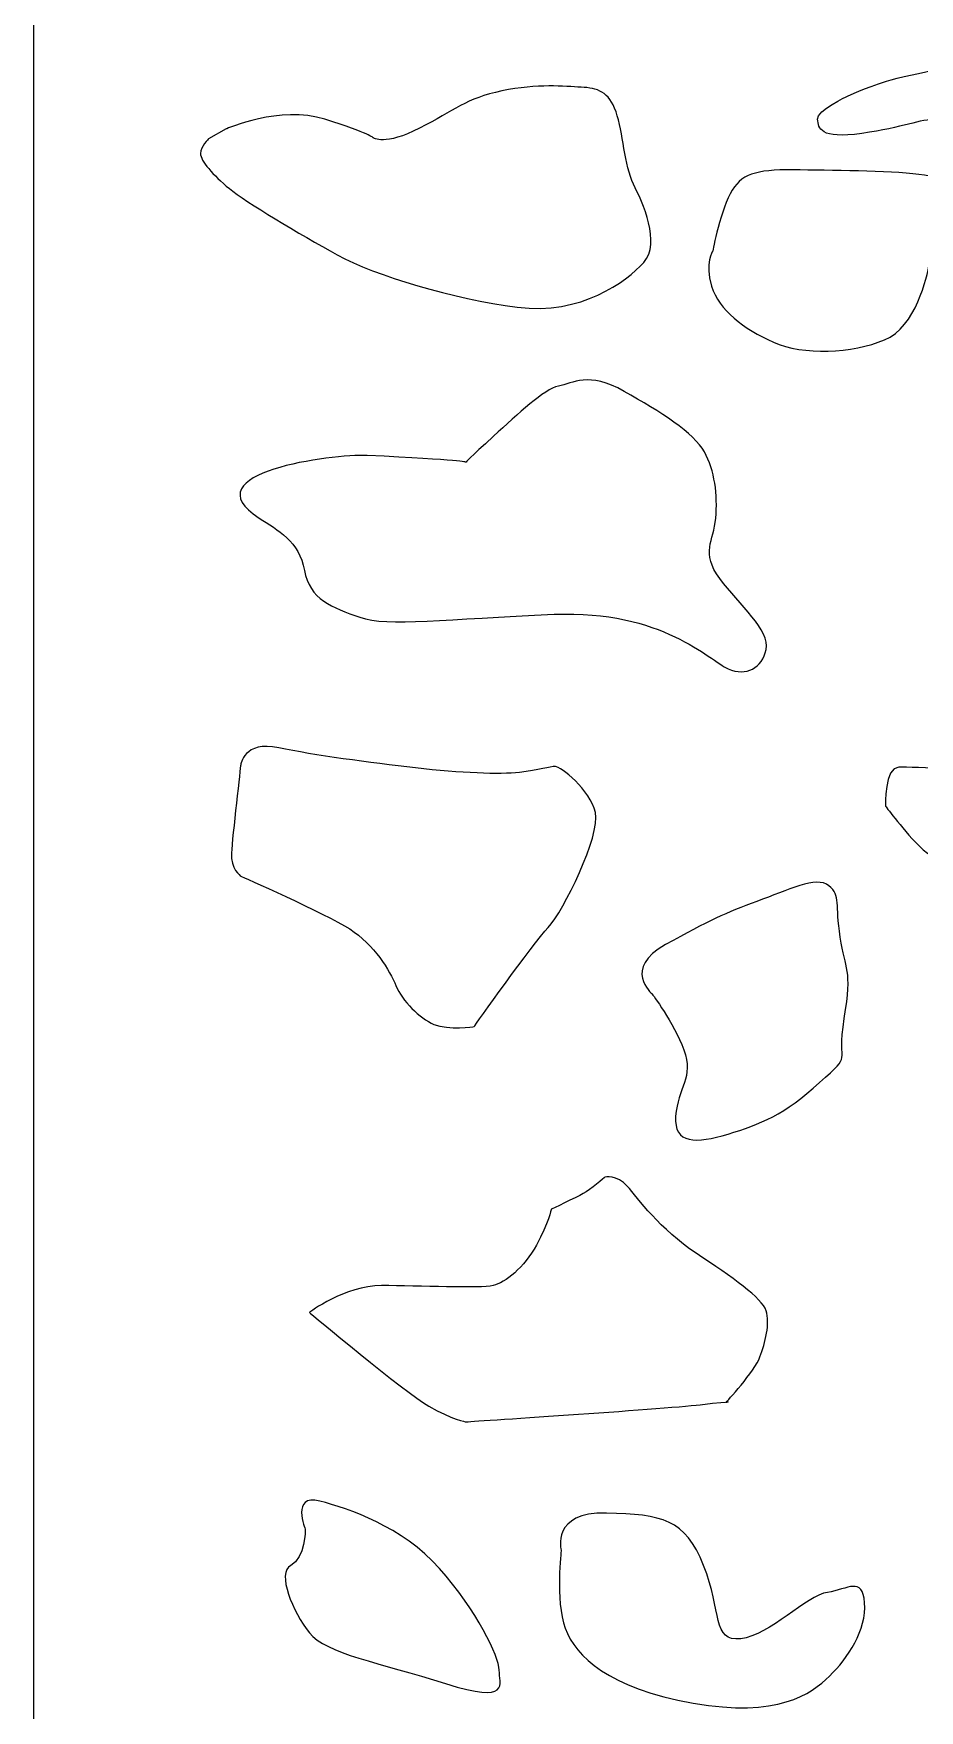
# Model space of a CAD drawing. Header units: centimetres. Extents: x -8.4 to -1.5, y -9 to 9.
# Drawn here: x -8.444 to -6.9, y 4.28 to 7.203 of the extents above; entities that cross this region are included whole.
import ezdxf

# ---------------------------------------------------------------- set-up
doc = ezdxf.new("R2010")
doc.units = ezdxf.units.CM
doc.header["$MEASUREMENT"] = 0
doc.layers.add('layer 1', color=7, linetype='Continuous')

msp = doc.modelspace()

# ---------------------------------------------------------------- linework, layer by layer
at = {"layer": 'layer 1', "color": 250}
for points, knots in [([(-8.44387, 9.00077), (-8.44387, 9.00077), (-1.49953, 9.00077), (-1.49953, 9.00077), (-1.49953, 9.00077), (-1.49953, 9.00077), (-1.49953, -9.00021), (-1.49953, -9.00021), (-1.49953, -9.00021), (-1.49953, -9.00021), (-8.44387, -9.00021), (-8.44387, -9.00021), (-8.44387, -9.00021), (-8.44387, -9.00021), (-8.44387, 9.00077), (-8.44387, 9.00077)], [0, 0, 0, 0, 0.2, 0.2, 0.2, 0.2, 0.4, 0.4, 0.4, 0.4, 0.6, 0.6, 0.6, 0.6, 1, 1, 1, 1]), ([(-7.02517, 7.09362), (-7.02517, 7.09362), (-7.07894, 7.06893), (-7.07715, 7.05333), (-7.07715, 7.05333), (-7.07536, 7.03773), (-7.07358, 7.01824), (-7.00007, 7.02863), (-7.00007, 7.02863), (-6.92658, 7.03904), (-6.89969, 7.05333), (-6.86922, 7.05333), (-6.86922, 7.05333), (-6.83874, 7.05333), (-6.776, 7.06243), (-6.72581, 7.01304), (-6.72581, 7.01304), (-6.67561, 6.96365), (-6.63439, 6.88828), (-6.52324, 6.84539), (-6.52324, 6.84539), (-6.4121, 6.80251), (-6.33681, 6.77132), (-6.28662, 6.76352), (-6.28662, 6.76352), (-6.23643, 6.75572), (-6.19162, 6.73883), (-6.15936, 6.78562), (-6.15936, 6.78562), (-6.12709, 6.8324), (-6.11274, 6.88308), (-6.13604, 6.93246), (-6.13604, 6.93246), (-6.15936, 6.98185), (-6.21313, 7.02084), (-6.21313, 7.02084), (-6.21313, 7.02084), (-6.21313, 7.02084), (-6.2436, 7.03773), (-6.25614, 7.00655), (-6.25614, 7.00655), (-6.2687, 6.97536), (-6.23105, 6.91297), (-6.28662, 6.91297), (-6.28662, 6.91297), (-6.34219, 6.91297), (-6.44975, 6.89608), (-6.47843, 6.97145), (-6.47843, 6.97145), (-6.50711, 7.04683), (-6.49816, 7.1456), (-6.49816, 7.1456), (-6.49816, 7.1456), (-6.49816, 7.1456), (-6.48202, 7.19499), (-6.63439, 7.17679), (-6.63439, 7.17679), (-6.78675, 7.1586), (-6.91941, 7.13131), (-6.95705, 7.11961), (-6.95705, 7.11961), (-6.99468, 7.10792), (-7.02517, 7.09362), (-7.02517, 7.09362)], [0, 0, 0, 0, 0.0588235, 0.0588235, 0.0588235, 0.0588235, 0.1176471, 0.1176471, 0.1176471, 0.1176471, 0.1764706, 0.1764706, 0.1764706, 0.1764706, 0.2352941, 0.2352941, 0.2352941, 0.2352941, 0.2941176, 0.2941176, 0.2941176, 0.2941176, 0.3529412, 0.3529412, 0.3529412, 0.3529412, 0.4117647, 0.4117647, 0.4117647, 0.4117647, 0.4705882, 0.4705882, 0.4705882, 0.4705882, 0.5294118, 0.5294118, 0.5294118, 0.5294118, 0.5882353, 0.5882353, 0.5882353, 0.5882353, 0.6470588, 0.6470588, 0.6470588, 0.6470588, 0.7058824, 0.7058824, 0.7058824, 0.7058824, 0.7647059, 0.7647059, 0.7647059, 0.7647059, 0.8235294, 0.8235294, 0.8235294, 0.8235294, 0.8823529, 0.8823529, 0.8823529, 0.8823529, 1, 1, 1, 1]), ([(-8.10789, 7.03643), (-8.10789, 7.03643), (-8.01467, 7.07802), (-7.9358, 7.05333), (-7.9358, 7.05333), (-7.85693, 7.02863), (-7.85155, 7.02084), (-7.85155, 7.02084), (-7.85155, 7.02084), (-7.85155, 7.02084), (-7.83184, 7.00655), (-7.77088, 7.03773), (-7.77088, 7.03773), (-7.70994, 7.06893), (-7.69022, 7.08972), (-7.62748, 7.10271), (-7.62748, 7.10271), (-7.56474, 7.11571), (-7.51813, 7.11051), (-7.48945, 7.10921), (-7.48945, 7.10921), (-7.46077, 7.10792), (-7.44105, 7.10141), (-7.4285, 7.06633), (-7.4285, 7.06633), (-7.41595, 7.03124), (-7.41416, 6.97275), (-7.39803, 6.94026), (-7.39803, 6.94026), (-7.3819, 6.90778), (-7.34963, 6.8376), (-7.38011, 6.80381), (-7.38011, 6.80381), (-7.41057, 6.77002), (-7.48945, 6.71153), (-7.60058, 6.72583), (-7.60058, 6.72583), (-7.71173, 6.74013), (-7.84797, 6.78042), (-7.91429, 6.8168), (-7.91429, 6.8168), (-7.98062, 6.85319), (-8.07386, 6.90905), (-8.10252, 6.93246), (-8.10252, 6.93246), (-8.13117, 6.95589), (-8.15288, 6.98137), (-8.15288, 6.99363), (-8.15288, 6.99363), (-8.15288, 7.00589), (-8.13864, 7.01944), (-8.13864, 7.01944), (-8.13864, 7.01944), (-8.13864, 7.01944), (-8.10789, 7.03643), (-8.10789, 7.03643)], [0, 0, 0, 0, 0.0666667, 0.0666667, 0.0666667, 0.0666667, 0.1333333, 0.1333333, 0.1333333, 0.1333333, 0.2, 0.2, 0.2, 0.2, 0.2666667, 0.2666667, 0.2666667, 0.2666667, 0.3333333, 0.3333333, 0.3333333, 0.3333333, 0.4, 0.4, 0.4, 0.4, 0.4666667, 0.4666667, 0.4666667, 0.4666667, 0.5333333, 0.5333333, 0.5333333, 0.5333333, 0.6, 0.6, 0.6, 0.6, 0.6666667, 0.6666667, 0.6666667, 0.6666667, 0.7333333, 0.7333333, 0.7333333, 0.7333333, 0.8, 0.8, 0.8, 0.8, 0.8666667, 0.8666667, 0.8666667, 0.8666667, 1, 1, 1, 1]), ([(-7.26, 6.8233), (-7.26, 6.8233), (-7.24565, 6.89868), (-7.22594, 6.92987), (-7.22594, 6.92987), (-7.20622, 6.96106), (-7.17754, 6.96626), (-7.10763, 6.96496), (-7.10763, 6.96496), (-7.03772, 6.96365), (-6.93913, 6.96365), (-6.89073, 6.95586), (-6.89073, 6.95586), (-6.84232, 6.94806), (-6.78317, 6.92207), (-6.75627, 6.88049), (-6.75627, 6.88049), (-6.72939, 6.8389), (-6.69712, 6.80771), (-6.72223, 6.79731), (-6.72223, 6.79731), (-6.74732, 6.78691), (-6.7527, 6.78301), (-6.79392, 6.80121), (-6.79392, 6.80121), (-6.83515, 6.81941), (-6.87638, 6.8272), (-6.88177, 6.80251), (-6.88177, 6.80251), (-6.88714, 6.77782), (-6.90507, 6.69204), (-6.96064, 6.66865), (-6.96064, 6.66865), (-7.01621, 6.64525), (-7.10225, 6.64136), (-7.15423, 6.66475), (-7.15423, 6.66475), (-7.20622, 6.68815), (-7.24924, 6.72063), (-7.26178, 6.76222), (-7.26178, 6.76222), (-7.27434, 6.80381), (-7.26, 6.8233), (-7.26, 6.8233)], [0, 0, 0, 0, 0.0833333, 0.0833333, 0.0833333, 0.0833333, 0.1666667, 0.1666667, 0.1666667, 0.1666667, 0.25, 0.25, 0.25, 0.25, 0.3333333, 0.3333333, 0.3333333, 0.3333333, 0.4166667, 0.4166667, 0.4166667, 0.4166667, 0.5, 0.5, 0.5, 0.5, 0.5833333, 0.5833333, 0.5833333, 0.5833333, 0.6666667, 0.6666667, 0.6666667, 0.6666667, 0.75, 0.75, 0.75, 0.75, 0.8333333, 0.8333333, 0.8333333, 0.8333333, 1, 1, 1, 1]), ([(-7.8623, 6.46721), (-7.6956, 6.45941), (-7.69022, 6.45551), (-7.69022, 6.45551), (-7.69022, 6.45551), (-7.69022, 6.45551), (-7.68484, 6.46201), (-7.64182, 6.501), (-7.64182, 6.501), (-7.59879, 6.53999), (-7.55398, 6.58288), (-7.52889, 6.58808), (-7.52889, 6.58808), (-7.50379, 6.59327), (-7.4769, 6.61407), (-7.41416, 6.57898), (-7.41416, 6.57898), (-7.35142, 6.54389), (-7.29226, 6.5062), (-7.27434, 6.47371), (-7.27434, 6.47371), (-7.25641, 6.44122), (-7.25103, 6.39833), (-7.25462, 6.35804), (-7.25462, 6.35804), (-7.25821, 6.31776), (-7.28151, 6.29826), (-7.24745, 6.25277), (-7.24745, 6.25277), (-7.21339, 6.2073), (-7.15961, 6.16181), (-7.16679, 6.12932), (-7.16679, 6.12932), (-7.17395, 6.09682), (-7.20084, 6.08123), (-7.23311, 6.09553), (-7.23311, 6.09553), (-7.26538, 6.10982), (-7.34784, 6.19819), (-7.53605, 6.1904), (-7.53605, 6.1904), (-7.72428, 6.1826), (-7.82646, 6.16831), (-7.87486, 6.1852), (-7.87486, 6.1852), (-7.92325, 6.20209), (-7.96269, 6.21639), (-7.97165, 6.26707), (-7.97165, 6.26707), (-7.98062, 6.31776), (-8.01826, 6.33725), (-8.05053, 6.35804), (-8.05053, 6.35804), (-8.17351, 6.43732), (-7.92208, 6.47), (-7.8623, 6.46721)], [0, 0, 0, 0, 0.0666667, 0.0666667, 0.0666667, 0.0666667, 0.1333333, 0.1333333, 0.1333333, 0.1333333, 0.2, 0.2, 0.2, 0.2, 0.2666667, 0.2666667, 0.2666667, 0.2666667, 0.3333333, 0.3333333, 0.3333333, 0.3333333, 0.4, 0.4, 0.4, 0.4, 0.4666667, 0.4666667, 0.4666667, 0.4666667, 0.5333333, 0.5333333, 0.5333333, 0.5333333, 0.6, 0.6, 0.6, 0.6, 0.6666667, 0.6666667, 0.6666667, 0.6666667, 0.7333333, 0.7333333, 0.7333333, 0.7333333, 0.8, 0.8, 0.8, 0.8, 0.8666667, 0.8666667, 0.8666667, 0.8666667, 1, 1, 1, 1]), ([(-6.95884, 5.8564), (-6.95884, 5.8564), (-6.96064, 5.92398), (-6.93554, 5.92398), (-6.93554, 5.92398), (-6.91044, 5.92398), (-6.78854, 5.92138), (-6.75448, 5.90968), (-6.75448, 5.90968), (-6.72043, 5.89799), (-6.69533, 5.91358), (-6.67561, 5.94608), (-6.67561, 5.94608), (-6.6559, 5.97856), (-6.66127, 6.01365), (-6.5824, 6.02665), (-6.5824, 6.02665), (-6.50353, 6.03964), (-6.43541, 6.02794), (-6.42286, 6.02794), (-6.42286, 6.02794), (-6.41031, 6.02794), (-6.35832, 6.01755), (-6.32786, 6.00065), (-6.32786, 6.00065), (-6.29738, 5.98377), (-6.28303, 5.94477), (-6.29379, 5.91618), (-6.29379, 5.91618), (-6.30454, 5.88759), (-6.52683, 5.76803), (-6.55731, 5.75243), (-6.55731, 5.75243), (-6.58777, 5.73684), (-6.66127, 5.71085), (-6.72761, 5.72514), (-6.72761, 5.72514), (-6.79392, 5.73944), (-6.86563, 5.75114), (-6.89969, 5.78622), (-6.89969, 5.78622), (-6.93375, 5.82132), (-6.95884, 5.8564), (-6.95884, 5.8564)], [0, 0, 0, 0, 0.0833333, 0.0833333, 0.0833333, 0.0833333, 0.1666667, 0.1666667, 0.1666667, 0.1666667, 0.25, 0.25, 0.25, 0.25, 0.3333333, 0.3333333, 0.3333333, 0.3333333, 0.4166667, 0.4166667, 0.4166667, 0.4166667, 0.5, 0.5, 0.5, 0.5, 0.5833333, 0.5833333, 0.5833333, 0.5833333, 0.6666667, 0.6666667, 0.6666667, 0.6666667, 0.75, 0.75, 0.75, 0.75, 0.8333333, 0.8333333, 0.8333333, 0.8333333, 1, 1, 1, 1]), ([(-8.08279, 5.92788), (-8.08279, 5.92788), (-8.07742, 5.97077), (-8.01647, 5.95777), (-8.01647, 5.95777), (-7.95552, 5.94477), (-7.85693, 5.93178), (-7.77806, 5.92268), (-7.77806, 5.92268), (-7.69918, 5.91358), (-7.63106, 5.91099), (-7.59701, 5.91488), (-7.59701, 5.91488), (-7.56294, 5.91879), (-7.54323, 5.92528), (-7.53426, 5.92528), (-7.53426, 5.92528), (-7.5253, 5.92528), (-7.47332, 5.88499), (-7.46435, 5.84471), (-7.46435, 5.84471), (-7.45539, 5.80442), (-7.51992, 5.67315), (-7.5468, 5.64456), (-7.5468, 5.64456), (-7.5737, 5.61598), (-7.67587, 5.47172), (-7.67587, 5.47172), (-7.67587, 5.47172), (-7.67587, 5.47172), (-7.72069, 5.46522), (-7.74579, 5.47562), (-7.74579, 5.47562), (-7.77088, 5.48602), (-7.80136, 5.51721), (-7.81212, 5.5432), (-7.81212, 5.5432), (-7.82287, 5.56919), (-7.84976, 5.61468), (-7.89278, 5.64197), (-7.89278, 5.64197), (-7.9358, 5.66926), (-8.08279, 5.73424), (-8.08279, 5.73424), (-8.08279, 5.73424), (-8.08279, 5.73424), (-8.10072, 5.74723), (-8.09892, 5.77453), (-8.09892, 5.77453), (-8.09714, 5.80182), (-8.08279, 5.92788), (-8.08279, 5.92788)], [0, 0, 0, 0, 0.0714286, 0.0714286, 0.0714286, 0.0714286, 0.1428571, 0.1428571, 0.1428571, 0.1428571, 0.2142857, 0.2142857, 0.2142857, 0.2142857, 0.2857143, 0.2857143, 0.2857143, 0.2857143, 0.3571429, 0.3571429, 0.3571429, 0.3571429, 0.4285714, 0.4285714, 0.4285714, 0.4285714, 0.5, 0.5, 0.5, 0.5, 0.5714286, 0.5714286, 0.5714286, 0.5714286, 0.6428571, 0.6428571, 0.6428571, 0.6428571, 0.7142857, 0.7142857, 0.7142857, 0.7142857, 0.7857143, 0.7857143, 0.7857143, 0.7857143, 0.8571429, 0.8571429, 0.8571429, 0.8571429, 1, 1, 1, 1]), ([(-7.36576, 5.5289), (-7.36576, 5.5289), (-7.41775, 5.57309), (-7.34246, 5.61468), (-7.34246, 5.61468), (-7.26717, 5.65627), (-7.2367, 5.67056), (-7.18292, 5.69005), (-7.18292, 5.69005), (-7.12914, 5.70955), (-7.07894, 5.73553), (-7.05744, 5.71734), (-7.05744, 5.71734), (-7.03593, 5.69916), (-7.04668, 5.68615), (-7.03772, 5.62767), (-7.03772, 5.62767), (-7.02876, 5.56919), (-7.01621, 5.57438), (-7.03055, 5.48602), (-7.03055, 5.48602), (-7.04489, 5.39764), (-7.01262, 5.43013), (-7.07358, 5.37425), (-7.07358, 5.37425), (-7.13452, 5.31837), (-7.17754, 5.30147), (-7.23311, 5.28458), (-7.23311, 5.28458), (-7.28869, 5.26769), (-7.32812, 5.26638), (-7.32453, 5.31577), (-7.32453, 5.31577), (-7.32095, 5.36515), (-7.29226, 5.38335), (-7.3102, 5.43143), (-7.3102, 5.43143), (-7.32812, 5.47952), (-7.36576, 5.5289), (-7.36576, 5.5289)], [0, 0, 0, 0, 0.0909091, 0.0909091, 0.0909091, 0.0909091, 0.1818182, 0.1818182, 0.1818182, 0.1818182, 0.2727273, 0.2727273, 0.2727273, 0.2727273, 0.3636364, 0.3636364, 0.3636364, 0.3636364, 0.4545455, 0.4545455, 0.4545455, 0.4545455, 0.5454545, 0.5454545, 0.5454545, 0.5454545, 0.6363636, 0.6363636, 0.6363636, 0.6363636, 0.7272727, 0.7272727, 0.7272727, 0.7272727, 0.8181818, 0.8181818, 0.8181818, 0.8181818, 1, 1, 1, 1]), ([(-7.96299, 4.97344), (-7.96299, 4.97344), (-7.90183, 5.02038), (-7.83707, 5.02038), (-7.83707, 5.02038), (-7.77232, 5.02038), (-7.66439, 5.01517), (-7.64281, 5.02038), (-7.64281, 5.02038), (-7.62122, 5.0256), (-7.58884, 5.05168), (-7.56726, 5.09081), (-7.56726, 5.09081), (-7.54567, 5.12992), (-7.54143, 5.15332), (-7.54143, 5.15332), (-7.54143, 5.15332), (-7.54143, 5.15332), (-7.49841, 5.17412), (-7.48586, 5.18061), (-7.48586, 5.18061), (-7.47332, 5.18711), (-7.44822, 5.2092), (-7.44822, 5.2092), (-7.44822, 5.2092), (-7.44822, 5.2092), (-7.42671, 5.2144), (-7.40877, 5.19361), (-7.40877, 5.19361), (-7.39086, 5.17281), (-7.35142, 5.11823), (-7.28869, 5.07664), (-7.28869, 5.07664), (-7.22594, 5.03506), (-7.17395, 4.99867), (-7.16679, 4.97657), (-7.16679, 4.97657), (-7.15961, 4.95448), (-7.16858, 4.9207), (-7.17754, 4.896), (-7.17754, 4.896), (-7.1865, 4.87131), (-7.2367, 4.81672), (-7.2367, 4.81672), (-7.2367, 4.81672), (-7.2367, 4.81672), (-7.21339, 4.82062), (-7.28151, 4.81282), (-7.28151, 4.81282), (-7.34963, 4.80502), (-7.69022, 4.78294), (-7.69022, 4.78294), (-7.69022, 4.78294), (-7.69022, 4.78294), (-7.71352, 4.78684), (-7.75475, 4.81023), (-7.75475, 4.81023), (-7.79599, 4.83362), (-7.96299, 4.97344), (-7.96299, 4.97344)], [0, 0, 0, 0, 0.0625, 0.0625, 0.0625, 0.0625, 0.125, 0.125, 0.125, 0.125, 0.1875, 0.1875, 0.1875, 0.1875, 0.25, 0.25, 0.25, 0.25, 0.3125, 0.3125, 0.3125, 0.3125, 0.375, 0.375, 0.375, 0.375, 0.4375, 0.4375, 0.4375, 0.4375, 0.5, 0.5, 0.5, 0.5, 0.5625, 0.5625, 0.5625, 0.5625, 0.625, 0.625, 0.625, 0.625, 0.6875, 0.6875, 0.6875, 0.6875, 0.75, 0.75, 0.75, 0.75, 0.8125, 0.8125, 0.8125, 0.8125, 0.875, 0.875, 0.875, 0.875, 1, 1, 1, 1]), ([(-7.97019, 4.59525), (-7.97019, 4.59525), (-7.99536, 4.65785), (-7.945, 4.64481), (-7.945, 4.64481), (-7.89464, 4.63177), (-7.8011, 4.60047), (-7.73634, 4.52744), (-7.73634, 4.52744), (-7.67158, 4.45441), (-7.63202, 4.37356), (-7.63202, 4.35009), (-7.63202, 4.35009), (-7.63202, 4.32662), (-7.61043, 4.2901), (-7.72555, 4.32662), (-7.72555, 4.32662), (-7.84067, 4.36313), (-7.93422, 4.37878), (-7.96299, 4.41529), (-7.96299, 4.41529), (-7.99177, 4.45181), (-8.02055, 4.51962), (-7.99536, 4.53266), (-7.99536, 4.53266), (-7.97019, 4.5457), (-7.97019, 4.59525), (-7.97019, 4.59525)], [0, 0, 0, 0, 0.125, 0.125, 0.125, 0.125, 0.25, 0.25, 0.25, 0.25, 0.375, 0.375, 0.375, 0.375, 0.5, 0.5, 0.5, 0.5, 0.625, 0.625, 0.625, 0.625, 0.75, 0.75, 0.75, 0.75, 1, 1, 1, 1]), ([(-7.52409, 4.55874), (-7.52409, 4.55874), (-7.54207, 4.62655), (-7.44495, 4.62395), (-7.44495, 4.62395), (-7.34782, 4.62134), (-7.30824, 4.61351), (-7.27586, 4.53266), (-7.27586, 4.53266), (-7.24348, 4.45181), (-7.26147, 4.39964), (-7.21111, 4.40486), (-7.21111, 4.40486), (-7.16074, 4.41008), (-7.09598, 4.4805), (-7.06001, 4.48571), (-7.06001, 4.48571), (-7.02403, 4.49093), (-6.99885, 4.5144), (-6.99525, 4.46746), (-6.99525, 4.46746), (-6.99165, 4.42051), (-7.02403, 4.37095), (-7.05641, 4.33965), (-7.05641, 4.33965), (-7.08879, 4.30835), (-7.14635, 4.26663), (-7.29385, 4.2927), (-7.29385, 4.2927), (-7.44135, 4.31879), (-7.4989, 4.37356), (-7.5169, 4.42311), (-7.5169, 4.42311), (-7.53488, 4.47267), (-7.52409, 4.55874), (-7.52409, 4.55874)], [0, 0, 0, 0, 0.1, 0.1, 0.1, 0.1, 0.2, 0.2, 0.2, 0.2, 0.3, 0.3, 0.3, 0.3, 0.4, 0.4, 0.4, 0.4, 0.5, 0.5, 0.5, 0.5, 0.6, 0.6, 0.6, 0.6, 0.7, 0.7, 0.7, 0.7, 0.8, 0.8, 0.8, 0.8, 1, 1, 1, 1])]:
    msp.add_open_spline(points, degree=3, knots=knots, dxfattribs=at)

doc.saveas('drawing.dxf')
